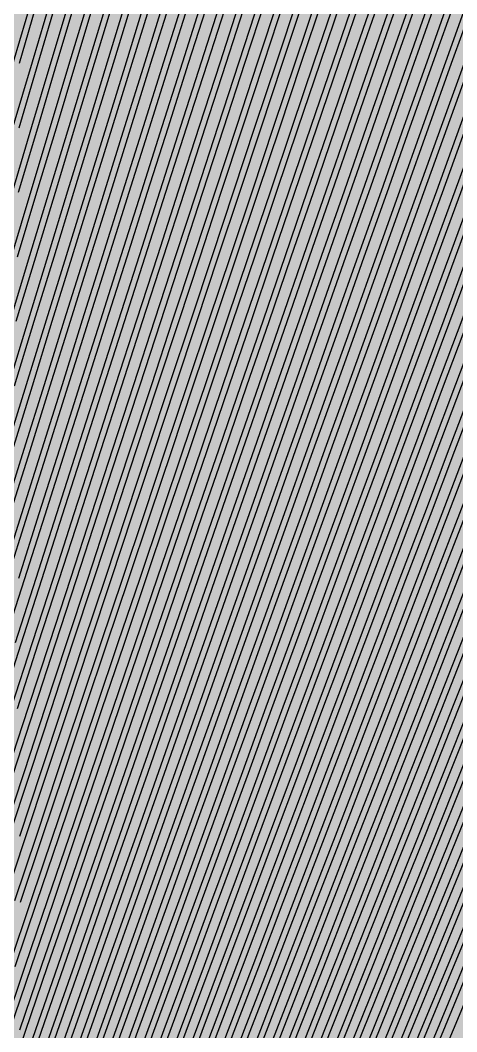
# Model space of a CAD drawing. Header units: metres. Extents: x -7231 to 10969, y -37556 to 1873.
# Drawn here: x 2548.8 to 2701.1, y -18127.3 to -17774.6 of the extents above; entities that cross this region are included whole.
import ezdxf

# ---------------------------------------------------------------- set-up
doc = ezdxf.new("R2010")
doc.units = ezdxf.units.M
for name, color, linetype in [('Metal1', 4, 'CONTINUOUS'), ('Metal2', 3, 'CONTINUOUS'), ('Polyimide', 7, 'CONTINUOUS')]:
    doc.layers.add(name, color=color, linetype=linetype)

msp = doc.modelspace()

# ---------------------------------------------------------------- hatches: boundary and pattern name
at = {"layer": 'Polyimide'}
msp.add_hatch(color=7, dxfattribs=at).paths.add_polyline_path([(4065.69, -468), (4066.67, -501.99), (4068.51, -535.99), (4071.41, -569.99), (4075.54, -603.99), (4081.04, -637.99), (4088.01, -671.99), (4096.52, -705.98), (4106.62, -739.98), (4118.33, -773.98), (4131.63, -807.98), (4146.49, -841.98), (4162.87, -875.98), (4180.68, -909.97), (4199.83, -943.97), (4220.22, -977.97), (4241.73, -1011.97), (4264.21, -1045.97), (4287.52, -1079.96), (4311.51, -1113.96), (4336.01, -1147.96), (4360.86, -1181.96), (4385.88, -1215.96), (4410.89, -1249.96), (4435.74, -1283.95), (4460.24, -1317.95), (4484.23, -1351.95), (4507.54, -1385.95), (4530.02, -1419.95), (4551.53, -1453.94), (4571.92, -1487.94), (4591.07, -1521.94), (4608.88, -1555.94), (4625.26, -1589.94), (4640.12, -1623.94), (4653.42, -1657.93), (4665.13, -1691.93), (4675.23, -1725.93), (4683.74, -1759.93), (4690.71, -1793.93), (4696.21, -1827.93), (4700.34, -1861.92), (4703.24, -1895.92), (4705.08, -1929.92), (4706.06, -1963.92), (4706.44, -1997.92), (4706.5, -2031.91), (4706.5, -4793.02), (4709.95, -4838.39), (4720.22, -4882.71), (4737.08, -4924.98), (4760.13, -4964.2), (4788.85, -4999.49), (4822.58, -5030.03), (4860.53, -5055.12), (4901.85, -5074.18), (4901.85, -5074.18), (4970.68, -5105.23), (5034.7, -5145.26), (5092.76, -5193.54), (5143.8, -5249.19), (5186.89, -5311.2), (5221.24, -5378.44), (5246.23, -5449.69), (5261.41, -5523.66), (5266.5, -5599), (5261.41, -5674.34), (5246.23, -5748.31), (5221.24, -5819.56), (5186.89, -5886.8), (5143.8, -5948.81), (5092.76, -6004.46), (5034.7, -6052.74), (4970.68, -6092.77), (4901.85, -6123.82), (4860.53, -6142.88), (4822.58, -6167.97), (4788.85, -6198.51), (4760.13, -6233.8), (4737.08, -6273.02), (4720.22, -6315.29), (4709.95, -6359.61), (4706.5, -6404.98), (4706.5, -9221.52), (4709.95, -9266.88), (4720.22, -9311.21), (4737.08, -9353.47), (4760.13, -9392.7), (4788.85, -9427.98), (4822.58, -9458.52), (4860.53, -9483.61), (4901.85, -9502.67), (4970.68, -9533.72), (5034.7, -9573.75), (5092.76, -9622.03), (5143.8, -9677.68), (5186.89, -9739.69), (5221.24, -9806.94), (5246.23, -9878.19), (5261.41, -9952.16), (5266.5, -10027.49), (5261.41, -10102.83), (5246.23, -10176.8), (5221.24, -10248.05), (5186.89, -10315.3), (5143.8, -10377.31), (5092.76, -10432.96), (5034.7, -10481.24), (4970.68, -10521.27), (4901.85, -10552.32), (4860.53, -10571.38), (4822.58, -10596.46), (4788.85, -10627), (4760.13, -10662.29), (4737.08, -10701.52), (4720.22, -10743.78), (4709.95, -10788.1), (4706.5, -10833.47), (4706.5, -13650.01), (4709.95, -13695.38), (4720.22, -13739.7), (4737.08, -13781.96), (4760.13, -13821.19), (4788.85, -13856.48), (4822.58, -13887.02), (4860.53, -13912.11), (4901.85, -13931.17), (4970.68, -13962.22), (5034.7, -14002.25), (5092.76, -14050.53), (5143.8, -14106.18), (5186.89, -14168.19), (5221.24, -14235.43), (5246.23, -14306.68), (5261.41, -14380.65), (5266.5, -14455.99), (5261.41, -14531.33), (5246.23, -14605.29), (5221.24, -14676.55), (5186.89, -14743.79), (5143.8, -14805.8), (5092.76, -14861.45), (5034.7, -14909.73), (4970.68, -14949.76), (4901.85, -14980.81), (4860.53, -14999.87), (4822.58, -15024.96), (4788.85, -15055.5), (4760.13, -15090.79), (4737.08, -15130.01), (4720.22, -15172.27), (4709.95, -15216.6), (4706.5, -15261.97), (4706.5, -15455.99), (4720.95, -15750.04), (4764.14, -16041.26), (4835.68, -16326.84), (4934.86, -16604.04), (5060.74, -16870.18), (5212.09, -17122.7), (5387.47, -17359.17), (5585.18, -17577.31), (5803.32, -17775.02), (6039.79, -17950.4), (6292.31, -18101.75), (6558.45, -18227.63), (6835.65, -18326.81), (7121.23, -18398.34), (7412.45, -18441.54), (7706.5, -18455.99), (9969.01, -18455.99), (10047.42, -18459.84), (10125.08, -18471.36), (10201.23, -18490.44), (10275.15, -18516.89), (10346.12, -18550.45), (10413.46, -18590.81), (10476.52, -18637.58), (10534.69, -18690.3), (10587.41, -18748.47), (10634.18, -18811.53), (10674.54, -18878.87), (10708.11, -18949.84), (10734.56, -19023.76), (10753.63, -19099.92), (10765.15, -19177.58), (10769.01, -19255.99), (10769.01, -20895.8), (10730.24, -20951.41), (10694.6, -21009.08), (10662.21, -21068.63), (10633.17, -21129.89), (10607.55, -21192.66), (10585.45, -21256.74), (10566.93, -21321.96), (10552.05, -21388.09), (10540.84, -21454.95), (10533.35, -21522.33), (10529.6, -21590.02), (10529.6, -21657.81), (10533.35, -21725.5), (10540.84, -21792.87), (10552.05, -21859.73), (10566.93, -21925.87), (10585.45, -21991.08), (10607.55, -22055.17), (10633.17, -22117.94), (10662.21, -22179.19), (10694.6, -22238.74), (10730.24, -22296.41), (10769.01, -22352.03), (10769.01, -32454.24), (10728.74, -32510.49), (10691.72, -32568.92), (10658.05, -32629.35), (10627.85, -32691.58), (10601.2, -32755.42), (10578.21, -32820.67), (10558.93, -32887.1), (10543.44, -32954.52), (10531.77, -33022.71), (10523.97, -33091.44), (10520.07, -33160.51), (10520.07, -33229.69), (10523.97, -33298.75), (10531.77, -33367.49), (10543.44, -33435.67), (10558.93, -33503.09), (10578.21, -33569.53), (10601.2, -33634.77), (10627.85, -33698.61), (10658.05, -33760.85), (10691.72, -33821.28), (10728.74, -33879.71), (10769.01, -33935.96), (10769.01, -36556), (10765.15, -36634.41), (10753.63, -36712.07), (10734.56, -36788.23), (10708.11, -36862.15), (10674.54, -36933.12), (10634.18, -37000.46), (10587.41, -37063.51), (10534.69, -37121.69), (10476.52, -37174.41), (10413.46, -37221.18), (10346.12, -37261.54), (10275.15, -37295.1), (10201.23, -37321.55), (10125.08, -37340.63), (10047.42, -37352.15), (9969.01, -37356), (-6231.01, -37356), (-6309.42, -37352.15), (-6387.08, -37340.63), (-6463.23, -37321.55), (-6537.15, -37295.1), (-6608.12, -37261.54), (-6675.46, -37221.18), (-6738.52, -37174.41), (-6796.69, -37121.69), (-6849.41, -37063.51), (-6896.18, -37000.46), (-6936.54, -36933.12), (-6970.11, -36862.15), (-6996.56, -36788.23), (-7015.63, -36712.07), (-7027.15, -36634.41), (-7031.01, -36556), (-7031.01, -33936), (-6990.74, -33879.75), (-6953.7, -33821.31), (-6920.03, -33760.88), (-6889.82, -33698.64), (-6863.18, -33634.8), (-6840.18, -33569.55), (-6820.9, -33503.11), (-6805.4, -33435.69), (-6793.74, -33367.49), (-6785.94, -33298.75), (-6782.03, -33229.68), (-6782.03, -33160.5), (-6785.94, -33091.43), (-6793.74, -33022.69), (-6805.4, -32954.5), (-6820.9, -32887.07), (-6840.18, -32820.63), (-6863.18, -32755.39), (-6889.82, -32691.54), (-6920.03, -32629.3), (-6953.7, -32568.87), (-6990.74, -32510.43), (-7031.01, -32454.18), (-7031.01, -22364.83), (-6990.74, -22308.58), (-6953.7, -22250.14), (-6920.03, -22189.71), (-6889.82, -22127.47), (-6863.18, -22063.62), (-6840.18, -21998.38), (-6820.9, -21931.94), (-6805.4, -21864.51), (-6793.74, -21796.32), (-6785.94, -21727.58), (-6782.03, -21658.51), (-6782.03, -21589.33), (-6785.94, -21520.26), (-6793.74, -21451.52), (-6805.4, -21383.32), (-6820.9, -21315.9), (-6840.18, -21249.46), (-6863.18, -21184.21), (-6889.82, -21120.37), (-6920.03, -21058.13), (-6953.7, -20997.7), (-6990.74, -20939.26), (-7031.01, -20883.01), (-7031.01, -19255.99), (-7027.15, -19177.58), (-7015.63, -19099.92), (-6996.56, -19023.76), (-6970.11, -18949.84), (-6936.54, -18878.87), (-6896.18, -18811.53), (-6849.41, -18748.47), (-6796.69, -18690.3), (-6738.52, -18637.58), (-6675.46, -18590.81), (-6608.12, -18550.45), (-6537.15, -18516.89), (-6463.23, -18490.44), (-6387.08, -18471.36), (-6309.42, -18459.84), (-6231.01, -18455.99), (-3968.5, -18455.99), (-3674.45, -18441.54), (-3383.23, -18398.34), (-3097.65, -18326.81), (-2820.45, -18227.63), (-2554.31, -18101.75), (-2301.79, -17950.4), (-2065.32, -17775.02), (-1847.18, -17577.31), (-1649.47, -17359.17), (-1474.09, -17122.7), (-1322.74, -16870.18), (-1196.86, -16604.04), (-1097.68, -16326.84), (-1026.14, -16041.26), (-982.95, -15750.04), (-968.5, -15455.99), (-968.5, -15261.97), (-971.95, -15216.6), (-982.22, -15172.27), (-999.08, -15130.01), (-1022.13, -15090.79), (-1050.85, -15055.5), (-1084.58, -15024.96), (-1122.53, -14999.87), (-1163.85, -14980.81), (-1232.68, -14949.76), (-1296.7, -14909.73), (-1354.76, -14861.45), (-1405.8, -14805.8), (-1448.89, -14743.79), (-1483.24, -14676.55), (-1508.23, -14605.29), (-1523.41, -14531.33), (-1528.5, -14455.99), (-1523.41, -14380.65), (-1508.23, -14306.68), (-1483.24, -14235.43), (-1448.89, -14168.19), (-1405.8, -14106.18), (-1354.76, -14050.53), (-1296.7, -14002.25), (-1232.68, -13962.22), (-1163.85, -13931.17), (-1122.53, -13912.11), (-1084.58, -13887.02), (-1050.85, -13856.48), (-1022.13, -13821.19), (-999.08, -13781.96), (-982.22, -13739.7), (-971.95, -13695.38), (-968.5, -13650.01), (-968.5, -12309.64), (-971.95, -12264.27), (-982.22, -12219.94), (-999.08, -12177.68), (-1022.13, -12138.46), (-1050.85, -12103.17), (-1084.58, -12072.63), (-1122.53, -12047.54), (-1163.85, -12028.48), (-1232.68, -11997.43), (-1296.7, -11957.4), (-1354.76, -11909.12), (-1405.8, -11853.47), (-1448.89, -11791.46), (-1483.24, -11724.22), (-1508.23, -11652.96), (-1523.41, -11579), (-1528.5, -11503.66), (-1523.41, -11428.32), (-1508.23, -11354.35), (-1483.24, -11283.1), (-1448.89, -11215.86), (-1405.8, -11153.85), (-1354.76, -11098.2), (-1296.7, -11049.92), (-1232.68, -11009.89), (-1163.85, -10978.84), (-1122.53, -10959.78), (-1084.58, -10934.69), (-1050.85, -10904.15), (-1022.13, -10868.86), (-999.08, -10829.63), (-982.22, -10787.37), (-971.95, -10743.05), (-968.5, -10697.68), (-968.5, -9357.31), (-971.95, -9311.94), (-982.22, -9267.62), (-999.08, -9225.35), (-1022.13, -9186.13), (-1050.85, -9150.84), (-1084.58, -9120.3), (-1122.53, -9095.21), (-1163.85, -9076.15), (-1163.85, -9076.15), (-1232.68, -9045.1), (-1296.7, -9005.07), (-1354.76, -8956.79), (-1405.8, -8901.14), (-1448.89, -8839.13), (-1483.24, -8771.89), (-1508.23, -8700.64), (-1523.41, -8626.67), (-1528.5, -8551.33), (-1523.41, -8475.99), (-1508.23, -8402.02), (-1483.24, -8330.77), (-1448.89, -8263.53), (-1405.8, -8201.52), (-1354.76, -8145.87), (-1296.7, -8097.59), (-1232.68, -8057.56), (-1163.85, -8026.51), (-1163.85, -8026.51), (-1122.53, -8007.45), (-1084.58, -7982.36), (-1050.85, -7951.82), (-1022.13, -7916.53), (-999.08, -7877.31), (-982.22, -7835.04), (-971.95, -7790.72), (-968.5, -7745.35), (-968.5, -6404.98), (-971.95, -6359.61), (-982.22, -6315.29), (-999.08, -6273.02), (-1022.13, -6233.8), (-1050.85, -6198.51), (-1084.58, -6167.97), (-1122.53, -6142.88), (-1163.85, -6123.82), (-1163.85, -6123.82), (-1232.68, -6092.77), (-1296.7, -6052.74), (-1354.76, -6004.46), (-1405.8, -5948.81), (-1448.89, -5886.8), (-1483.24, -5819.56), (-1508.23, -5748.31), (-1523.41, -5674.34), (-1528.5, -5599), (-1523.41, -5523.66), (-1508.23, -5449.69), (-1483.24, -5378.44), (-1448.89, -5311.2), (-1405.8, -5249.19), (-1354.76, -5193.54), (-1296.7, -5145.26), (-1232.68, -5105.23), (-1163.85, -5074.18), (-1163.85, -5074.18), (-1122.53, -5055.12), (-1084.58, -5030.03), (-1050.85, -4999.49), (-1022.13, -4964.2), (-999.08, -4924.98), (-982.22, -4882.71), (-971.95, -4838.39), (-968.5, -4793.02), (-968.5, -2031.91), (-968.44, -1997.92), (-968.06, -1963.92), (-967.05, -1929.92), (-965.18, -1895.92), (-962.22, -1861.92), (-958.01, -1827.93), (-952.41, -1793.93), (-945.31, -1759.93), (-936.64, -1725.93), (-926.35, -1691.93), (-914.43, -1657.93), (-900.88, -1623.94), (-885.74, -1589.94), (-869.05, -1555.94), (-850.91, -1521.94), (-831.4, -1487.94), (-810.63, -1453.94), (-788.72, -1419.95), (-765.82, -1385.95), (-742.07, -1351.95), (-717.63, -1317.95), (-692.67, -1283.95), (-667.36, -1249.96), (-641.88, -1215.96), (-616.39, -1181.96), (-591.08, -1147.96), (-566.12, -1113.96), (-541.68, -1079.96), (-517.93, -1045.97), (-495.03, -1011.97), (-473.12, -977.97), (-452.35, -943.97), (-432.84, -909.97), (-414.7, -875.98), (-398.01, -841.98), (-382.87, -807.98), (-369.32, -773.98), (-357.4, -739.98), (-347.11, -705.98), (-338.44, -671.99), (-331.34, -637.99), (-325.74, -603.99), (-321.53, -569.99), (-318.57, -535.99), (-316.7, -501.99), (-315.69, -468), (-315.31, -434), (-315.25, -400), (-315.25, 401), (-315.25, 451), (-315.25, 1644), (-270.25, 1644), (-270.03, 1637.13), (-269.35, 1630.29), (-268.23, 1623.52), (-266.67, 1616.82), (-264.68, 1610.25), (-262.26, 1603.82), (-259.42, 1597.56), (-256.18, 1591.5), (-252.55, 1585.67), (-248.55, 1580.08), (-244.19, 1574.77), (-239.5, 1569.75), (-234.48, 1565.06), (-229.17, 1560.7), (-223.58, 1556.7), (-217.75, 1553.07), (-211.69, 1549.83), (-205.43, 1546.99), (-199, 1544.57), (-192.43, 1542.58), (-185.73, 1541.02), (-178.96, 1539.9), (-172.12, 1539.22), (-165.25, 1539), (-158.38, 1539.22), (-151.54, 1539.9), (-144.77, 1541.02), (-138.07, 1542.58), (-131.5, 1544.57), (-125.07, 1546.99), (-118.81, 1549.83), (-112.75, 1553.07), (-106.92, 1556.7), (-101.33, 1560.7), (-96.02, 1565.06), (-91, 1569.75), (-86.31, 1574.77), (-81.95, 1580.08), (-77.95, 1585.67), (-74.32, 1591.5), (-71.08, 1597.56), (-68.24, 1603.82), (-65.82, 1610.25), (-63.83, 1616.82), (-62.27, 1623.52), (-61.15, 1630.29), (-60.47, 1637.13), (-60.25, 1644), (1853, 1644), (1853, 1573), (3815.25, 1573), (3815.46, 1579.54), (3816.11, 1586.05), (3817.17, 1592.51), (3818.66, 1598.88), (3820.56, 1605.14), (3822.86, 1611.27), (3825.56, 1617.23), (3828.65, 1623), (3832.1, 1628.56), (3835.91, 1633.88), (3840.07, 1638.93), (3844.54, 1643.71), (3849.32, 1648.18), (3854.37, 1652.34), (3859.69, 1656.15), (3865.25, 1659.6), (3871.02, 1662.69), (3876.98, 1665.39), (3883.11, 1667.69), (3889.37, 1669.59), (3895.74, 1671.08), (3902.2, 1672.14), (3908.71, 1672.79), (3915.25, 1673), (3921.79, 1672.79), (3928.3, 1672.14), (3934.76, 1671.08), (3941.13, 1669.59), (3947.39, 1667.69), (3953.52, 1665.39), (3959.48, 1662.69), (3965.25, 1659.6), (3970.81, 1656.15), (3976.13, 1652.34), (3981.18, 1648.18), (3985.96, 1643.71), (3990.43, 1638.93), (3994.59, 1633.88), (3998.4, 1628.56), (4001.85, 1623), (4004.94, 1617.23), (4007.64, 1611.27), (4009.94, 1605.14), (4011.84, 1598.88), (4013.33, 1592.51), (4014.39, 1586.05), (4015.04, 1579.54), (4015.25, 1573), (4065.25, 1573), (4065.25, 451), (4065.25, 401), (4065.25, -400), (4065.31, -434), (4065.69, -468)])

# ---------------------------------------------------------------- linework, layer by layer
at = {"layer": 'Metal1'}
for points in [[(2541, -18284.09), (2549.29, -18261.59), (2557.59, -18239.09), (2565.88, -18216.59), (2574.18, -18194.09), (2582.47, -18171.59), (2590.77, -18149.08), (2599.06, -18126.58), (2607.36, -18104.08), (2615.65, -18081.58), (2623.95, -18059.08), (2632.25, -18036.58), (2640.54, -18014.08), (2648.84, -17991.58), (2657.13, -17969.08), (2665.43, -17946.58), (2673.72, -17924.08), (2682.02, -17901.58), (2690.31, -17879.08), (2698.61, -17856.58), (2706.9, -17834.07), (2715.2, -17811.57), (2723.49, -17789.07), (2731.79, -17766.57)], [(2541.71, -18194.1), (2549.62, -18171.6), (2557.54, -18149.1), (2565.45, -18126.6), (2573.36, -18104.1), (2581.28, -18081.6), (2589.19, -18059.1), (2597.11, -18036.6), (2605.02, -18014.09), (2612.93, -17991.59), (2620.85, -17969.09), (2628.76, -17946.59), (2636.68, -17924.09), (2644.59, -17901.59), (2652.5, -17879.09), (2660.42, -17856.59), (2668.33, -17834.09), (2676.25, -17811.59), (2684.16, -17789.09), (2692.07, -17766.59)], [(2542.85, -18059.12), (2550.25, -18036.61), (2557.66, -18014.11), (2565.06, -17991.61), (2572.47, -17969.11), (2579.87, -17946.61), (2587.28, -17924.11), (2594.69, -17901.61), (2602.09, -17879.11), (2609.5, -17856.61), (2616.9, -17834.11), (2624.31, -17811.61), (2631.71, -17789.11), (2639.12, -17766.61)], [(2543.04, -18126.61), (2550.7, -18104.11), (2558.36, -18081.61), (2566.02, -18059.11), (2573.68, -18036.6), (2581.34, -18014.1), (2589, -17991.6), (2596.66, -17969.1), (2604.32, -17946.6), (2611.98, -17924.1), (2619.64, -17901.6), (2627.3, -17879.1), (2634.96, -17856.6), (2642.62, -17834.1), (2650.28, -17811.6), (2657.94, -17789.1), (2665.6, -17766.6)], [(2543.21, -17946.63), (2550.23, -17924.13), (2557.26, -17901.62), (2564.28, -17879.12), (2571.31, -17856.62), (2578.33, -17834.12), (2585.35, -17811.62), (2592.38, -17789.12), (2599.4, -17766.62)], [(2544.49, -18216.6), (2552.53, -18194.1), (2560.57, -18171.59), (2568.61, -18149.09), (2576.65, -18126.59), (2584.7, -18104.09), (2592.74, -18081.59), (2600.78, -18059.09), (2608.82, -18036.59), (2616.86, -18014.09), (2624.9, -17991.59), (2632.94, -17969.09), (2640.98, -17946.59), (2649.02, -17924.09), (2657.07, -17901.59), (2665.11, -17879.09), (2673.15, -17856.58), (2681.19, -17834.08), (2689.23, -17811.58), (2697.27, -17789.08), (2705.31, -17766.58)], [(2544.78, -17901.63), (2551.68, -17879.13), (2558.57, -17856.63), (2565.47, -17834.13), (2572.37, -17811.63), (2579.27, -17789.13), (2586.16, -17766.63)], [(2545.82, -18014.12), (2553.1, -17991.62), (2560.37, -17969.12), (2567.65, -17946.62), (2574.93, -17924.12), (2582.21, -17901.62), (2589.49, -17879.11), (2596.77, -17856.61), (2604.04, -17834.11), (2611.32, -17811.61), (2618.6, -17789.11), (2625.88, -17766.61)], [(2545.84, -17856.63), (2552.61, -17834.13), (2559.38, -17811.63), (2566.15, -17789.13), (2572.92, -17766.63)], [(2546.4, -17811.64), (2553.04, -17789.14), (2559.69, -17766.64)], [(2546.46, -18149.1), (2554.24, -18126.6), (2562.03, -18104.1), (2569.82, -18081.6), (2577.61, -18059.1), (2585.39, -18036.6), (2593.18, -18014.1), (2600.97, -17991.6), (2608.75, -17969.1), (2616.54, -17946.6), (2624.33, -17924.1), (2632.11, -17901.6), (2639.9, -17879.1), (2647.69, -17856.59), (2655.47, -17834.09), (2663.26, -17811.59), (2671.05, -17789.09), (2678.83, -17766.59)], [(2546.9, -18081.61), (2554.43, -18059.11), (2561.97, -18036.61), (2569.5, -18014.11), (2577.03, -17991.61), (2584.56, -17969.11), (2592.1, -17946.61), (2599.63, -17924.11), (2607.16, -17901.61), (2614.69, -17879.1), (2622.23, -17856.6), (2629.76, -17834.1), (2637.29, -17811.6), (2644.82, -17789.1), (2652.36, -17766.6)], [(2547.02, -18239.09), (2555.19, -18216.59), (2563.35, -18194.09), (2571.52, -18171.59), (2579.69, -18149.09), (2587.86, -18126.59), (2596.03, -18104.09), (2604.2, -18081.59), (2612.36, -18059.09), (2620.53, -18036.59), (2628.7, -18014.09), (2636.87, -17991.58), (2645.04, -17969.08), (2653.21, -17946.58), (2661.37, -17924.08), (2669.54, -17901.58), (2677.71, -17879.08), (2685.88, -17856.58), (2694.05, -17834.08), (2702.21, -17811.58), (2710.38, -17789.08), (2718.55, -17766.58)], [(2548.28, -17969.12), (2555.43, -17946.62), (2562.58, -17924.12), (2569.73, -17901.62), (2576.88, -17879.12), (2584.04, -17856.62), (2591.19, -17834.12), (2598.34, -17811.62), (2605.49, -17789.12), (2612.64, -17766.62)], [(2601.85, -18149.08), (2610.27, -18126.58), (2618.69, -18104.08), (2627.11, -18081.58), (2635.54, -18059.08), (2643.96, -18036.58), (2652.38, -18014.08), (2660.8, -17991.58), (2669.23, -17969.07), (2677.65, -17946.57), (2686.07, -17924.07), (2694.49, -17901.57), (2702.92, -17879.07), (2711.34, -17856.57), (2719.76, -17834.07), (2728.18, -17811.57), (2736.61, -17789.07), (2745.03, -17766.57)], [(2612.92, -18149.08), (2621.47, -18126.57), (2630.02, -18104.07), (2638.57, -18081.57), (2647.12, -18059.07), (2655.67, -18036.57), (2664.22, -18014.07), (2672.77, -17991.57), (2681.32, -17969.07), (2689.87, -17946.57), (2698.42, -17924.07), (2706.97, -17901.57), (2715.52, -17879.07), (2724.07, -17856.57), (2732.62, -17834.07), (2741.17, -17811.56), (2749.72, -17789.06), (2758.27, -17766.56)], [(2624, -18149.07), (2632.68, -18126.57), (2641.36, -18104.07), (2650.03, -18081.57), (2658.71, -18059.07), (2667.39, -18036.57), (2676.06, -18014.07), (2684.74, -17991.57), (2693.42, -17969.07), (2702.09, -17946.56), (2710.77, -17924.06), (2719.45, -17901.56), (2728.12, -17879.06), (2736.8, -17856.56), (2745.48, -17834.06), (2754.15, -17811.56), (2762.83, -17789.06), (2771.51, -17766.56)], [(2635.08, -18149.07), (2643.88, -18126.57), (2652.69, -18104.06), (2661.49, -18081.56), (2670.3, -18059.06), (2679.1, -18036.56), (2687.9, -18014.06), (2696.71, -17991.56), (2705.51, -17969.06), (2714.31, -17946.56), (2723.12, -17924.06), (2731.92, -17901.56), (2740.73, -17879.06), (2749.53, -17856.56), (2758.33, -17834.06), (2767.14, -17811.56), (2775.94, -17789.06), (2784.75, -17766.55)], [(2646.16, -18149.06), (2655.09, -18126.56), (2664.02, -18104.06), (2672.95, -18081.56), (2681.88, -18059.06), (2690.81, -18036.56), (2699.74, -18014.06), (2708.67, -17991.56), (2717.61, -17969.06), (2726.54, -17946.56), (2735.47, -17924.05), (2744.4, -17901.55), (2753.33, -17879.05), (2762.26, -17856.55), (2771.19, -17834.05), (2780.12, -17811.55), (2789.05, -17789.05), (2797.98, -17766.55)], [(2657.24, -18149.06), (2666.29, -18126.56), (2675.35, -18104.06), (2684.41, -18081.55), (2693.47, -18059.05), (2702.53, -18036.55), (2711.58, -18014.05), (2720.64, -17991.55), (2729.7, -17969.05), (2738.76, -17946.55), (2747.82, -17924.05), (2756.87, -17901.55), (2765.93, -17879.05), (2774.99, -17856.55), (2784.05, -17834.05), (2793.11, -17811.55), (2802.17, -17789.05), (2811.22, -17766.55)], [(2668.31, -18149.05), (2677.5, -18126.55), (2686.68, -18104.05), (2695.87, -18081.55), (2705.05, -18059.05), (2714.24, -18036.55), (2723.42, -18014.05), (2732.61, -17991.55), (2741.8, -17969.05), (2750.98, -17946.55), (2760.17, -17924.05), (2769.35, -17901.54), (2778.54, -17879.04), (2787.72, -17856.54), (2796.91, -17834.04), (2806.09, -17811.54), (2815.28, -17789.04), (2824.46, -17766.54)], [(2679.39, -18149.05), (2688.7, -18126.55), (2698.02, -18104.05), (2707.33, -18081.55), (2716.64, -18059.05), (2725.95, -18036.54), (2735.27, -18014.04), (2744.58, -17991.54), (2753.89, -17969.04), (2763.2, -17946.54), (2772.51, -17924.04), (2781.83, -17901.54), (2791.14, -17879.04), (2800.45, -17856.54), (2809.76, -17834.04), (2819.08, -17811.54), (2828.39, -17789.04), (2837.7, -17766.54)], [(2690.47, -18149.04), (2699.91, -18126.54), (2709.35, -18104.04), (2718.79, -18081.54), (2728.23, -18059.04), (2737.67, -18036.54), (2747.11, -18014.04), (2756.55, -17991.54), (2765.98, -17969.04), (2775.42, -17946.54), (2784.86, -17924.04), (2794.3, -17901.54), (2803.74, -17879.04), (2813.18, -17856.53), (2822.62, -17834.03), (2832.06, -17811.53), (2841.5, -17789.03), (2850.94, -17766.53)], [(2720.43, -17767.26), (2712.26, -17789.76), (2704.09, -17812.26), (2695.93, -17834.76), (2687.76, -17857.26), (2679.59, -17879.76), (2671.42, -17902.26), (2663.25, -17924.76), (2655.08, -17947.27), (2646.92, -17969.77), (2638.75, -17992.27), (2630.58, -18014.77), (2622.41, -18037.27), (2614.24, -18059.77), (2606.08, -18082.27), (2597.91, -18104.77), (2589.74, -18127.27), (2581.57, -18149.77), (2573.4, -18172.27), (2565.23, -18194.77), (2557.07, -18217.27), (2548.9, -18239.77), (2540.73, -18262.27)], [(2733.67, -17767.26), (2725.37, -17789.77), (2717.08, -17812.27), (2708.78, -17834.77), (2700.48, -17857.27), (2692.19, -17879.77), (2683.89, -17902.27), (2675.6, -17924.77), (2667.3, -17947.27), (2659.01, -17969.77), (2650.71, -17992.27), (2642.42, -18014.77), (2634.12, -18037.27), (2625.83, -18059.77), (2617.53, -18082.27), (2609.24, -18104.77), (2600.94, -18127.28), (2592.65, -18149.78), (2584.35, -18172.28), (2576.05, -18194.78), (2567.76, -18217.28), (2559.46, -18239.78), (2551.17, -18262.28), (2542.87, -18284.78)], [(2614.55, -17767.22), (2607.39, -17789.72), (2600.24, -17812.22), (2593.09, -17834.72), (2585.94, -17857.22), (2578.79, -17879.73), (2571.64, -17902.23), (2564.49, -17924.73), (2557.34, -17947.23), (2550.19, -17969.73), (2543.03, -17992.23)], [(2693.96, -17767.25), (2686.05, -17789.75), (2678.13, -17812.25), (2670.22, -17834.75), (2662.3, -17857.25), (2654.39, -17879.75), (2646.48, -17902.25), (2638.56, -17924.76), (2630.65, -17947.26), (2622.73, -17969.76), (2614.82, -17992.26), (2606.91, -18014.76), (2598.99, -18037.26), (2591.08, -18059.76), (2583.16, -18082.26), (2575.25, -18104.76), (2567.34, -18127.26), (2559.42, -18149.76), (2551.51, -18172.26), (2543.59, -18194.76)], [(2641.02, -17767.23), (2633.61, -17789.73), (2626.21, -17812.23), (2618.8, -17834.73), (2611.4, -17857.23), (2603.99, -17879.73), (2596.58, -17902.24), (2589.18, -17924.74), (2581.77, -17947.24), (2574.37, -17969.74), (2566.96, -17992.24), (2559.56, -18014.74), (2552.15, -18037.24), (2544.75, -18059.74)], [(2667.49, -17767.24), (2659.83, -17789.74), (2652.17, -17812.24), (2644.51, -17834.74), (2636.85, -17857.24), (2629.19, -17879.74), (2621.53, -17902.25), (2613.87, -17924.75), (2606.21, -17947.25), (2598.55, -17969.75), (2590.89, -17992.25), (2583.23, -18014.75), (2575.57, -18037.25), (2567.91, -18059.75), (2560.25, -18082.25), (2552.59, -18104.75), (2544.93, -18127.25)], [(2601.31, -17767.22), (2594.29, -17789.72), (2587.26, -17812.22), (2580.24, -17834.72), (2573.21, -17857.22), (2566.19, -17879.72), (2559.17, -17902.22), (2552.14, -17924.72), (2545.12, -17947.22)], [(2707.2, -17767.26), (2699.15, -17789.76), (2691.11, -17812.26), (2683.07, -17834.76), (2675.03, -17857.26), (2666.99, -17879.76), (2658.95, -17902.26), (2650.91, -17924.76), (2642.87, -17947.26), (2634.83, -17969.76), (2626.78, -17992.26), (2618.74, -18014.76), (2610.7, -18037.26), (2602.66, -18059.76), (2594.62, -18082.26), (2586.58, -18104.77), (2578.54, -18127.27), (2570.5, -18149.77), (2562.46, -18172.27), (2554.41, -18194.77), (2546.37, -18217.27)], [(2588.07, -17767.21), (2581.18, -17789.71), (2574.28, -17812.21), (2567.38, -17834.71), (2560.49, -17857.21), (2553.59, -17879.72), (2546.69, -17902.22)], [(2627.78, -17767.23), (2620.5, -17789.73), (2613.23, -17812.23), (2605.95, -17834.73), (2598.67, -17857.23), (2591.39, -17879.73), (2584.11, -17902.23), (2576.83, -17924.73), (2569.56, -17947.23), (2562.28, -17969.73), (2555, -17992.23), (2547.72, -18014.73)], [(2574.84, -17767.21), (2568.07, -17789.71), (2561.3, -17812.21), (2554.53, -17834.71), (2547.76, -17857.21)], [(2561.6, -17767.2), (2554.96, -17789.7), (2548.32, -17812.2)], [(2680.72, -17767.25), (2672.94, -17789.75), (2665.15, -17812.25), (2657.36, -17834.75), (2649.58, -17857.25), (2641.79, -17879.75), (2634, -17902.25), (2626.22, -17924.75), (2618.43, -17947.25), (2610.64, -17969.75), (2602.86, -17992.25), (2595.07, -18014.75), (2587.28, -18037.25), (2579.5, -18059.75), (2571.71, -18082.26), (2563.92, -18104.76), (2556.13, -18127.26), (2548.35, -18149.76)], [(2654.25, -17767.24), (2646.72, -17789.74), (2639.19, -17812.24), (2631.66, -17834.74), (2624.12, -17857.24), (2616.59, -17879.74), (2609.06, -17902.24), (2601.53, -17924.74), (2593.99, -17947.24), (2586.46, -17969.74), (2578.93, -17992.24), (2571.39, -18014.74), (2563.86, -18037.24), (2556.33, -18059.75), (2548.8, -18082.25)], [(2746.9, -17767.27), (2738.48, -17789.77), (2730.06, -17812.27), (2721.63, -17834.77), (2713.21, -17857.27), (2704.79, -17879.77), (2696.37, -17902.27), (2687.94, -17924.77), (2679.52, -17947.27), (2671.1, -17969.78), (2662.68, -17992.28), (2654.25, -18014.78), (2645.83, -18037.28), (2637.41, -18059.78), (2628.99, -18082.28), (2620.56, -18104.78), (2612.14, -18127.28), (2603.72, -18149.78)], [(2760.14, -17767.27), (2751.59, -17789.77), (2743.04, -17812.28), (2734.49, -17834.78), (2725.94, -17857.28), (2717.39, -17879.78), (2708.84, -17902.28), (2700.29, -17924.78), (2691.74, -17947.28), (2683.19, -17969.78), (2674.64, -17992.28), (2666.09, -18014.78), (2657.54, -18037.28), (2648.99, -18059.78), (2640.44, -18082.28), (2631.89, -18104.78), (2623.34, -18127.28), (2614.79, -18149.79)], [(2773.37, -17767.28), (2764.7, -17789.78), (2756.02, -17812.28), (2747.34, -17834.78), (2738.67, -17857.28), (2729.99, -17879.78), (2721.31, -17902.28), (2712.64, -17924.78), (2703.96, -17947.28), (2695.28, -17969.78), (2686.61, -17992.29), (2677.93, -18014.79), (2669.25, -18037.29), (2660.57, -18059.79), (2651.9, -18082.29), (2643.22, -18104.79), (2634.54, -18127.29), (2625.87, -18149.79)], [(2786.61, -17767.28), (2777.8, -17789.78), (2769, -17812.28), (2760.2, -17834.79), (2751.39, -17857.29), (2742.59, -17879.79), (2733.78, -17902.29), (2724.98, -17924.79), (2716.18, -17947.29), (2707.37, -17969.79), (2698.57, -17992.29), (2689.77, -18014.79), (2680.96, -18037.29), (2672.16, -18059.79), (2663.35, -18082.29), (2654.55, -18104.79), (2645.75, -18127.29), (2636.94, -18149.79)], [(2799.84, -17767.29), (2790.91, -17789.79), (2781.98, -17812.29), (2773.05, -17834.79), (2764.12, -17857.29), (2755.19, -17879.79), (2746.26, -17902.29), (2737.33, -17924.79), (2728.4, -17947.29), (2719.46, -17969.79), (2710.53, -17992.29), (2701.6, -18014.8), (2692.67, -18037.3), (2683.74, -18059.8), (2674.81, -18082.3), (2665.88, -18104.8), (2656.95, -18127.3), (2648.02, -18149.8)], [(2813.08, -17767.29), (2804.02, -17789.79), (2794.96, -17812.29), (2785.9, -17834.79), (2776.85, -17857.29), (2767.79, -17879.8), (2758.73, -17902.3), (2749.67, -17924.8), (2740.61, -17947.3), (2731.56, -17969.8), (2722.5, -17992.3), (2713.44, -18014.8), (2704.38, -18037.3), (2695.32, -18059.8), (2686.26, -18082.3), (2677.21, -18104.8), (2668.15, -18127.3), (2659.09, -18149.8)], [(2826.31, -17767.3), (2817.13, -17789.8), (2807.94, -17812.3), (2798.76, -17834.8), (2789.57, -17857.3), (2780.39, -17879.8), (2771.2, -17902.3), (2762.02, -17924.8), (2752.83, -17947.3), (2743.65, -17969.8), (2734.46, -17992.3), (2725.28, -18014.8), (2716.09, -18037.3), (2706.91, -18059.81), (2697.72, -18082.31), (2688.54, -18104.81), (2679.35, -18127.31), (2670.16, -18149.81)], [(2839.55, -17767.3), (2830.24, -17789.8), (2820.92, -17812.3), (2811.61, -17834.8), (2802.3, -17857.3), (2792.99, -17879.8), (2783.68, -17902.31), (2774.36, -17924.81), (2765.05, -17947.31), (2755.74, -17969.81), (2746.43, -17992.31), (2737.11, -18014.81), (2727.8, -18037.31), (2718.49, -18059.81), (2709.18, -18082.31), (2699.86, -18104.81), (2690.55, -18127.31), (2681.24, -18149.81)]]:
    msp.add_lwpolyline(points, dxfattribs=at)
at = {"layer": 'Metal2'}
for points in [[(2541.73, -18239.09), (2549.84, -18216.59), (2557.94, -18194.09), (2566.05, -18171.59), (2574.15, -18149.09), (2582.26, -18126.59), (2590.36, -18104.09), (2598.47, -18081.59), (2606.57, -18059.09), (2614.68, -18036.59), (2622.78, -18014.09), (2630.88, -17991.59), (2638.99, -17969.09), (2647.09, -17946.59), (2655.2, -17924.08), (2663.3, -17901.58), (2671.41, -17879.08), (2679.51, -17856.58), (2687.62, -17834.08), (2695.72, -17811.58), (2703.83, -17789.08), (2711.93, -17766.58)], [(2542.23, -17969.12), (2549.32, -17946.62), (2556.41, -17924.12), (2563.5, -17901.62), (2570.58, -17879.12), (2577.67, -17856.62), (2584.76, -17834.12), (2591.85, -17811.62), (2598.93, -17789.12), (2606.02, -17766.62)], [(2544.06, -17924.13), (2551.02, -17901.63), (2557.98, -17879.13), (2564.94, -17856.63), (2571.9, -17834.13), (2578.86, -17811.62), (2585.82, -17789.12), (2592.78, -17766.62)], [(2544.07, -18261.59), (2552.3, -18239.09), (2560.53, -18216.59), (2568.77, -18194.09), (2577, -18171.59), (2585.23, -18149.09), (2593.46, -18126.59), (2601.69, -18104.09), (2609.93, -18081.58), (2618.16, -18059.08), (2626.39, -18036.58), (2634.62, -18014.08), (2642.85, -17991.58), (2651.08, -17969.08), (2659.32, -17946.58), (2667.55, -17924.08), (2675.78, -17901.58), (2684.01, -17879.08), (2692.24, -17856.58), (2700.47, -17834.08), (2708.71, -17811.58), (2716.94, -17789.08), (2725.17, -17766.58)], [(2544.15, -18171.6), (2552, -18149.1), (2559.85, -18126.6), (2567.7, -18104.1), (2575.55, -18081.6), (2583.4, -18059.1), (2591.25, -18036.6), (2599.1, -18014.1), (2606.95, -17991.6), (2614.8, -17969.1), (2622.65, -17946.59), (2630.5, -17924.09), (2638.35, -17901.59), (2646.2, -17879.09), (2654.05, -17856.59), (2661.9, -17834.09), (2669.75, -17811.59), (2677.6, -17789.09), (2685.45, -17766.59)], [(2544.4, -18036.62), (2551.74, -18014.12), (2559.08, -17991.62), (2566.42, -17969.11), (2573.76, -17946.61), (2581.11, -17924.11), (2588.45, -17901.61), (2595.79, -17879.11), (2603.13, -17856.61), (2610.47, -17834.11), (2617.81, -17811.61), (2625.16, -17789.11), (2632.5, -17766.61)], [(2545.03, -18104.11), (2552.63, -18081.61), (2560.23, -18059.11), (2567.82, -18036.61), (2575.42, -18014.11), (2583.01, -17991.61), (2590.61, -17969.11), (2598.21, -17946.6), (2605.8, -17924.1), (2613.4, -17901.6), (2621, -17879.1), (2628.59, -17856.6), (2636.19, -17834.1), (2643.78, -17811.6), (2651.38, -17789.1), (2658.98, -17766.6)], [(2545.38, -17879.13), (2552.21, -17856.63), (2559.04, -17834.13), (2565.88, -17811.63), (2572.71, -17789.13), (2579.54, -17766.63)], [(2546.15, -18284.09), (2554.51, -18261.59), (2562.87, -18239.08), (2571.23, -18216.58), (2579.59, -18194.08), (2587.95, -18171.58), (2596.31, -18149.08), (2604.67, -18126.58), (2613.03, -18104.08), (2621.38, -18081.58), (2629.74, -18059.08), (2638.1, -18036.58), (2646.46, -18014.08), (2654.82, -17991.58), (2663.18, -17969.08), (2671.54, -17946.58), (2679.9, -17924.08), (2688.26, -17901.57), (2696.61, -17879.07), (2704.97, -17856.57), (2713.33, -17834.07), (2721.69, -17811.57), (2730.05, -17789.07), (2738.41, -17766.57)], [(2546.19, -17834.14), (2552.89, -17811.63), (2559.6, -17789.13), (2566.3, -17766.63)], [(2546.49, -17789.14), (2553.07, -17766.64)], [(2547.11, -17991.62), (2554.33, -17969.12), (2561.54, -17946.62), (2568.76, -17924.12), (2575.97, -17901.62), (2583.19, -17879.12), (2590.4, -17856.62), (2597.62, -17834.12), (2604.83, -17811.61), (2612.04, -17789.11), (2619.26, -17766.61)], [(2547.12, -18194.1), (2555.1, -18171.6), (2563.07, -18149.1), (2571.05, -18126.6), (2579.03, -18104.09), (2587.01, -18081.59), (2594.98, -18059.09), (2602.96, -18036.59), (2610.94, -18014.09), (2618.92, -17991.59), (2626.89, -17969.09), (2634.87, -17946.59), (2642.85, -17924.09), (2650.83, -17901.59), (2658.8, -17879.09), (2666.78, -17856.59), (2674.76, -17834.09), (2682.74, -17811.59), (2690.71, -17789.09), (2698.69, -17766.58)], [(2548.64, -18126.61), (2556.37, -18104.1), (2564.09, -18081.6), (2571.81, -18059.1), (2579.54, -18036.6), (2587.26, -18014.1), (2594.98, -17991.6), (2602.71, -17969.1), (2610.43, -17946.6), (2618.15, -17924.1), (2625.88, -17901.6), (2633.6, -17879.1), (2641.32, -17856.6), (2649.04, -17834.1), (2656.77, -17811.6), (2664.49, -17789.09), (2672.21, -17766.59)], [(2548.64, -18059.11), (2556.11, -18036.61), (2563.58, -18014.11), (2571.05, -17991.61), (2578.52, -17969.11), (2585.99, -17946.61), (2593.45, -17924.11), (2600.92, -17901.61), (2608.39, -17879.11), (2615.86, -17856.61), (2623.33, -17834.11), (2630.8, -17811.61), (2638.27, -17789.1), (2645.74, -17766.6)], [(2607.39, -18149.08), (2615.87, -18126.58), (2624.36, -18104.08), (2632.84, -18081.58), (2641.33, -18059.07), (2649.82, -18036.57), (2658.3, -18014.07), (2666.79, -17991.57), (2675.27, -17969.07), (2683.76, -17946.57), (2692.25, -17924.07), (2700.73, -17901.57), (2709.22, -17879.07), (2717.7, -17856.57), (2726.19, -17834.07), (2734.68, -17811.57), (2743.16, -17789.07), (2751.65, -17766.57)], [(2618.46, -18149.07), (2627.08, -18126.57), (2635.69, -18104.07), (2644.3, -18081.57), (2652.92, -18059.07), (2661.53, -18036.57), (2670.14, -18014.07), (2678.76, -17991.57), (2687.37, -17969.07), (2695.98, -17946.57), (2704.59, -17924.07), (2713.21, -17901.57), (2721.82, -17879.06), (2730.43, -17856.56), (2739.05, -17834.06), (2747.66, -17811.56), (2756.27, -17789.06), (2764.89, -17766.56)], [(2629.54, -18149.07), (2638.28, -18126.57), (2647.02, -18104.07), (2655.76, -18081.57), (2664.5, -18059.07), (2673.24, -18036.56), (2681.98, -18014.06), (2690.72, -17991.56), (2699.46, -17969.06), (2708.2, -17946.56), (2716.94, -17924.06), (2725.68, -17901.56), (2734.42, -17879.06), (2743.16, -17856.56), (2751.91, -17834.06), (2760.65, -17811.56), (2769.39, -17789.06), (2778.13, -17766.56)], [(2640.62, -18149.06), (2649.49, -18126.56), (2658.35, -18104.06), (2667.22, -18081.56), (2676.09, -18059.06), (2684.96, -18036.56), (2693.82, -18014.06), (2702.69, -17991.56), (2711.56, -17969.06), (2720.43, -17946.56), (2729.29, -17924.06), (2738.16, -17901.56), (2747.03, -17879.06), (2755.9, -17856.55), (2764.76, -17834.05), (2773.63, -17811.55), (2782.5, -17789.05), (2791.36, -17766.55)], [(2651.7, -18149.06), (2660.69, -18126.56), (2669.69, -18104.06), (2678.68, -18081.56), (2687.67, -18059.06), (2696.67, -18036.56), (2705.66, -18014.06), (2714.66, -17991.55), (2723.65, -17969.05), (2732.65, -17946.55), (2741.64, -17924.05), (2750.64, -17901.55), (2759.63, -17879.05), (2768.63, -17856.55), (2777.62, -17834.05), (2786.61, -17811.55), (2795.61, -17789.05), (2804.6, -17766.55)], [(2662.77, -18149.05), (2671.9, -18126.55), (2681.02, -18104.05), (2690.14, -18081.55), (2699.26, -18059.05), (2708.38, -18036.55), (2717.5, -18014.05), (2726.63, -17991.55), (2735.75, -17969.05), (2744.87, -17946.55), (2753.99, -17924.05), (2763.11, -17901.55), (2772.23, -17879.05), (2781.36, -17856.55), (2790.48, -17834.05), (2799.6, -17811.54), (2808.72, -17789.04), (2817.84, -17766.54)], [(2673.85, -18149.05), (2683.1, -18126.55), (2692.35, -18104.05), (2701.6, -18081.55), (2710.85, -18059.05), (2720.1, -18036.55), (2729.34, -18014.05), (2738.59, -17991.55), (2747.84, -17969.04), (2757.09, -17946.54), (2766.34, -17924.04), (2775.59, -17901.54), (2784.84, -17879.04), (2794.09, -17856.54), (2803.34, -17834.04), (2812.58, -17811.54), (2821.83, -17789.04), (2831.08, -17766.54)], [(2684.93, -18149.05), (2694.31, -18126.55), (2703.68, -18104.04), (2713.06, -18081.54), (2722.43, -18059.04), (2731.81, -18036.54), (2741.19, -18014.04), (2750.56, -17991.54), (2759.94, -17969.04), (2769.31, -17946.54), (2778.69, -17924.04), (2788.07, -17901.54), (2797.44, -17879.04), (2806.82, -17856.54), (2816.19, -17834.04), (2825.57, -17811.54), (2834.95, -17789.03), (2844.32, -17766.53)], [(2700.58, -17767.25), (2692.6, -17789.75), (2684.62, -17812.25), (2676.64, -17834.75), (2668.67, -17857.26), (2660.69, -17879.76), (2652.71, -17902.26), (2644.73, -17924.76), (2636.76, -17947.26), (2628.78, -17969.76), (2620.8, -17992.26), (2612.82, -18014.76), (2604.85, -18037.26), (2596.87, -18059.76), (2588.89, -18082.26), (2580.91, -18104.76), (2572.94, -18127.26), (2564.96, -18149.76), (2556.98, -18172.27), (2549, -18194.77), (2541.03, -18217.27)], [(2621.16, -17767.22), (2613.95, -17789.72), (2606.73, -17812.23), (2599.52, -17834.73), (2592.3, -17857.23), (2585.09, -17879.73), (2577.88, -17902.23), (2570.66, -17924.73), (2563.45, -17947.23), (2556.23, -17969.73), (2549.02, -17992.23), (2541.8, -18014.73)], [(2674.11, -17767.24), (2666.38, -17789.74), (2658.66, -17812.24), (2650.94, -17834.75), (2643.21, -17857.25), (2635.49, -17879.75), (2627.77, -17902.25), (2620.04, -17924.75), (2612.32, -17947.25), (2604.6, -17969.75), (2596.87, -17992.25), (2589.15, -18014.75), (2581.43, -18037.25), (2573.7, -18059.75), (2565.98, -18082.25), (2558.26, -18104.75), (2550.53, -18127.25), (2542.81, -18149.76)], [(2647.64, -17767.23), (2640.17, -17789.73), (2632.7, -17812.24), (2625.23, -17834.74), (2617.76, -17857.24), (2610.29, -17879.74), (2602.82, -17902.24), (2595.35, -17924.74), (2587.88, -17947.24), (2580.41, -17969.74), (2572.95, -17992.24), (2565.48, -18014.74), (2558.01, -18037.24), (2550.54, -18059.74), (2543.07, -18082.24)], [(2713.81, -17767.26), (2705.71, -17789.76), (2697.6, -17812.26), (2689.5, -17834.76), (2681.39, -17857.26), (2673.29, -17879.76), (2665.19, -17902.26), (2657.08, -17924.76), (2648.98, -17947.26), (2640.87, -17969.76), (2632.77, -17992.26), (2624.66, -18014.77), (2616.56, -18037.27), (2608.45, -18059.77), (2600.35, -18082.27), (2592.24, -18104.77), (2584.14, -18127.27), (2576.03, -18149.77), (2567.93, -18172.27), (2559.82, -18194.77), (2551.72, -18217.27), (2543.62, -18239.77)], [(2607.93, -17767.22), (2600.84, -17789.72), (2593.75, -17812.22), (2586.67, -17834.72), (2579.58, -17857.22), (2572.49, -17879.72), (2565.4, -17902.22), (2558.32, -17924.72), (2551.23, -17947.22), (2544.14, -17969.73)], [(2727.05, -17767.26), (2718.82, -17789.76), (2710.58, -17812.26), (2702.35, -17834.76), (2694.12, -17857.27), (2685.89, -17879.77), (2677.66, -17902.27), (2669.43, -17924.77), (2661.19, -17947.27), (2652.96, -17969.77), (2644.73, -17992.27), (2636.5, -18014.77), (2628.27, -18037.27), (2620.04, -18059.77), (2611.8, -18082.27), (2603.57, -18104.77), (2595.34, -18127.27), (2587.11, -18149.77), (2578.88, -18172.27), (2570.64, -18194.78), (2562.41, -18217.28), (2554.18, -18239.78), (2545.95, -18262.28)], [(2594.69, -17767.21), (2587.73, -17789.71), (2580.77, -17812.22), (2573.81, -17834.72), (2566.85, -17857.22), (2559.89, -17879.72), (2552.93, -17902.22), (2545.97, -17924.72)], [(2687.34, -17767.25), (2679.49, -17789.75), (2671.64, -17812.25), (2663.79, -17834.75), (2655.94, -17857.25), (2648.09, -17879.75), (2640.24, -17902.25), (2632.39, -17924.75), (2624.54, -17947.25), (2616.69, -17969.75), (2608.84, -17992.26), (2600.99, -18014.76), (2593.14, -18037.26), (2585.29, -18059.76), (2577.44, -18082.26), (2569.59, -18104.76), (2561.74, -18127.26), (2553.89, -18149.76), (2546.03, -18172.26)], [(2634.4, -17767.23), (2627.06, -17789.73), (2619.72, -17812.23), (2612.37, -17834.73), (2605.03, -17857.23), (2597.69, -17879.73), (2590.35, -17902.23), (2583.01, -17924.73), (2575.66, -17947.23), (2568.32, -17969.74), (2560.98, -17992.24), (2553.64, -18014.74), (2546.3, -18037.24)], [(2660.87, -17767.24), (2653.27, -17789.74), (2645.68, -17812.24), (2638.08, -17834.74), (2630.49, -17857.24), (2622.89, -17879.74), (2615.29, -17902.24), (2607.7, -17924.74), (2600.1, -17947.24), (2592.51, -17969.74), (2584.91, -17992.25), (2577.31, -18014.75), (2569.72, -18037.25), (2562.12, -18059.75), (2554.53, -18082.25), (2546.93, -18104.75)], [(2581.46, -17767.21), (2574.62, -17789.71), (2567.79, -17812.21), (2560.96, -17834.71), (2554.12, -17857.21), (2547.29, -17879.71)], [(2740.28, -17767.27), (2731.93, -17789.77), (2723.57, -17812.27), (2715.21, -17834.77), (2706.85, -17857.27), (2698.49, -17879.77), (2690.13, -17902.27), (2681.77, -17924.77), (2673.41, -17947.27), (2665.05, -17969.77), (2656.69, -17992.27), (2648.34, -18014.77), (2639.98, -18037.28), (2631.62, -18059.78), (2623.26, -18082.28), (2614.9, -18104.78), (2606.54, -18127.28), (2598.18, -18149.78), (2589.82, -18172.28), (2581.46, -18194.78), (2573.11, -18217.28), (2564.75, -18239.78), (2556.39, -18262.28), (2548.03, -18284.78)], [(2568.22, -17767.2), (2561.51, -17789.71), (2554.81, -17812.21), (2548.1, -17834.71)], [(2554.99, -17767.2), (2548.41, -17789.7)], [(2753.52, -17767.27), (2745.03, -17789.77), (2736.55, -17812.27), (2728.06, -17834.77), (2719.58, -17857.27), (2711.09, -17879.78), (2702.6, -17902.28), (2694.12, -17924.78), (2685.63, -17947.28), (2677.14, -17969.78), (2668.66, -17992.28), (2660.17, -18014.78), (2651.69, -18037.28), (2643.2, -18059.78), (2634.71, -18082.28), (2626.23, -18104.78), (2617.74, -18127.28), (2609.26, -18149.78)], [(2766.75, -17767.28), (2758.14, -17789.78), (2749.53, -17812.28), (2740.92, -17834.78), (2732.3, -17857.28), (2723.69, -17879.78), (2715.08, -17902.28), (2706.46, -17924.78), (2697.85, -17947.28), (2689.24, -17969.78), (2680.62, -17992.28), (2672.01, -18014.78), (2663.4, -18037.28), (2654.78, -18059.79), (2646.17, -18082.29), (2637.56, -18104.79), (2628.94, -18127.29), (2620.33, -18149.79)], [(2779.99, -17767.28), (2771.25, -17789.78), (2762.51, -17812.28), (2753.77, -17834.78), (2745.03, -17857.28), (2736.29, -17879.78), (2727.55, -17902.28), (2718.81, -17924.79), (2710.07, -17947.29), (2701.33, -17969.79), (2692.59, -17992.29), (2683.85, -18014.79), (2675.11, -18037.29), (2666.37, -18059.79), (2657.63, -18082.29), (2648.89, -18104.79), (2640.15, -18127.29), (2631.41, -18149.79)], [(2793.23, -17767.29), (2784.36, -17789.79), (2775.49, -17812.29), (2766.62, -17834.79), (2757.76, -17857.29), (2748.89, -17879.79), (2740.02, -17902.29), (2731.15, -17924.79), (2722.29, -17947.29), (2713.42, -17969.79), (2704.55, -17992.29), (2695.68, -18014.79), (2686.82, -18037.29), (2677.95, -18059.79), (2669.08, -18082.29), (2660.21, -18104.8), (2651.35, -18127.3), (2642.48, -18149.8)], [(2806.46, -17767.29), (2797.47, -17789.79), (2788.47, -17812.29), (2779.48, -17834.79), (2770.48, -17857.29), (2761.49, -17879.79), (2752.49, -17902.29), (2743.5, -17924.79), (2734.5, -17947.3), (2725.51, -17969.8), (2716.52, -17992.3), (2707.52, -18014.8), (2698.53, -18037.3), (2689.53, -18059.8), (2680.54, -18082.3), (2671.54, -18104.8), (2662.55, -18127.3), (2653.55, -18149.8)], [(2819.7, -17767.29), (2810.57, -17789.8), (2801.45, -17812.3), (2792.33, -17834.8), (2783.21, -17857.3), (2774.09, -17879.8), (2764.97, -17902.3), (2755.84, -17924.8), (2746.72, -17947.3), (2737.6, -17969.8), (2728.48, -17992.3), (2719.36, -18014.8), (2710.24, -18037.3), (2701.11, -18059.8), (2691.99, -18082.3), (2682.87, -18104.8), (2673.75, -18127.31), (2664.63, -18149.81)], [(2832.93, -17767.3), (2823.68, -17789.8), (2814.43, -17812.3), (2805.19, -17834.8), (2795.94, -17857.3), (2786.69, -17879.8), (2777.44, -17902.3), (2768.19, -17924.8), (2758.94, -17947.3), (2749.69, -17969.81), (2740.44, -17992.31), (2731.19, -18014.81), (2721.95, -18037.31), (2712.7, -18059.81), (2703.45, -18082.31), (2694.2, -18104.81), (2684.95, -18127.31), (2675.7, -18149.81)], [(2846.17, -17767.3), (2836.79, -17789.8), (2827.42, -17812.3), (2818.04, -17834.81), (2808.66, -17857.31), (2799.29, -17879.81), (2789.91, -17902.31), (2780.54, -17924.81), (2771.16, -17947.31), (2761.78, -17969.81), (2752.41, -17992.31), (2743.03, -18014.81), (2733.66, -18037.31), (2724.28, -18059.81), (2714.9, -18082.31), (2705.53, -18104.81), (2696.15, -18127.31), (2686.78, -18149.81)]]:
    msp.add_lwpolyline(points, dxfattribs=at)

doc.saveas('drawing.dxf')
